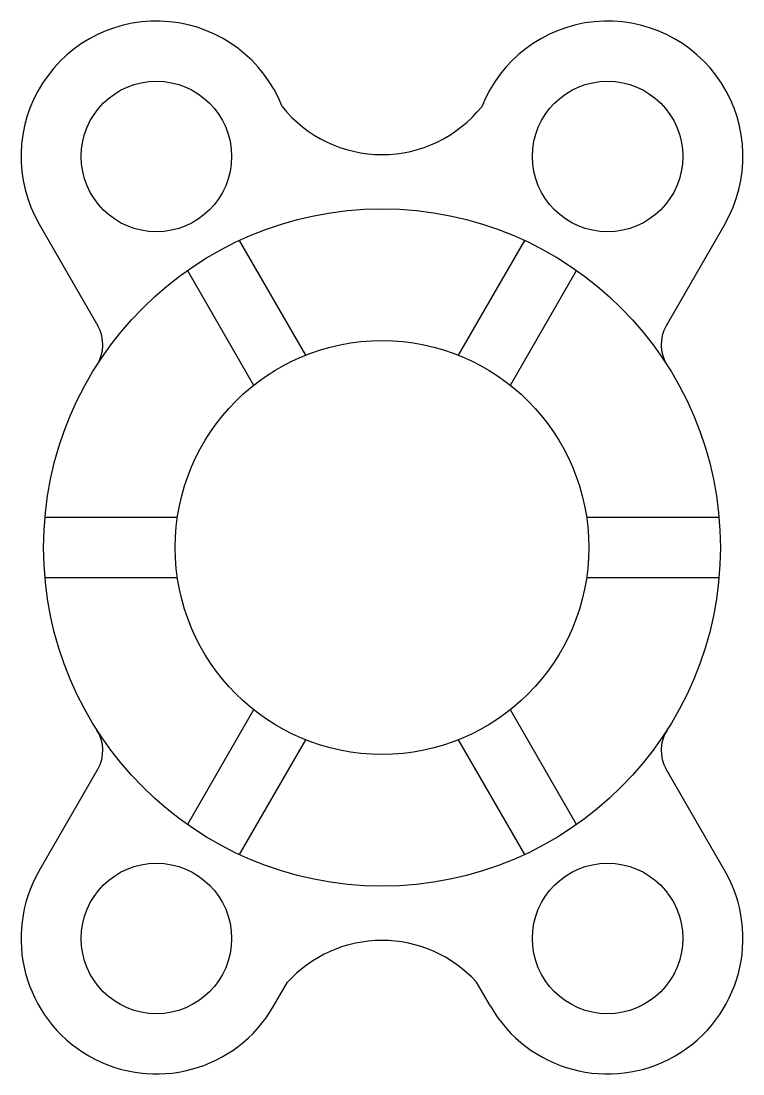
# Model space of a CAD drawing. Header units: millimetres. Extents: x 585 to 952, y 139 to 674.
import ezdxf

# ---------------------------------------------------------------- set-up
doc = ezdxf.new("R2010")
doc.units = ezdxf.units.MM
doc.header["$MEASUREMENT"] = 0

msp = doc.modelspace()

# ---------------------------------------------------------------- linework, layer by layer
for p, q in [((593.94, 570.76), (623.77, 519.09)), ((942.58, 570.76), (912.75, 519.09)), ((729.49, 504.23), (695.81, 562.56)), ((840.71, 562.56), (807.03, 504.23)), ((669.32, 547.27), (702.99, 488.94)), ((833.52, 488.94), (867.2, 547.27)), ((664.22, 421.78), (596.87, 421.78)), ((939.65, 421.78), (872.29, 421.78)), ((596.87, 391.19), (664.22, 391.19)), ((872.29, 391.19), (939.65, 391.19)), ((702.99, 324.04), (669.32, 265.71)), ((867.2, 265.71), (833.52, 324.04)), ((695.81, 250.41), (729.49, 308.74)), ((807.03, 308.74), (840.71, 250.41)), ((593.94, 242.21), (623.77, 293.88)), ((942.58, 242.21), (912.75, 293.88)), ((713.15, 173.38), (720.17, 185.55)), ((823.36, 173.38), (816.3, 185.62))]:
    msp.add_line(p, q)
for centre, radius in [((653.54, 605.18), 38.24), ((882.97, 605.18), 38.24), ((768.26, 406.49), 172.07), ((768.26, 406.49), 105.15), ((653.54, 207.8), 38.24), ((882.97, 207.8), 38.24)]:
    msp.add_circle(centre, radius)
for centre, radius, start, end in [((653.54, 605.18), 68.83, 21.5992, 210), ((882.97, 605.18), 68.83, 330, 158.454), ((768.27, 671.16), 65, 218.7013, 321.2317), ((607.21, 509.53), 19.12, 327.3871, 30), ((929.3, 509.53), 19.12, 150, 212.6129), ((607.21, 303.44), 19.12, 330, 32.6129), ((929.3, 303.44), 19.12, 147.3871, 210), ((653.54, 207.8), 68.83, 150, 330), ((882.97, 207.8), 68.83, 210, 30), ((768.27, 141.82), 65, 42.3637, 137.7226)]:
    msp.add_arc(centre, radius, start, end)

doc.saveas('drawing.dxf')
